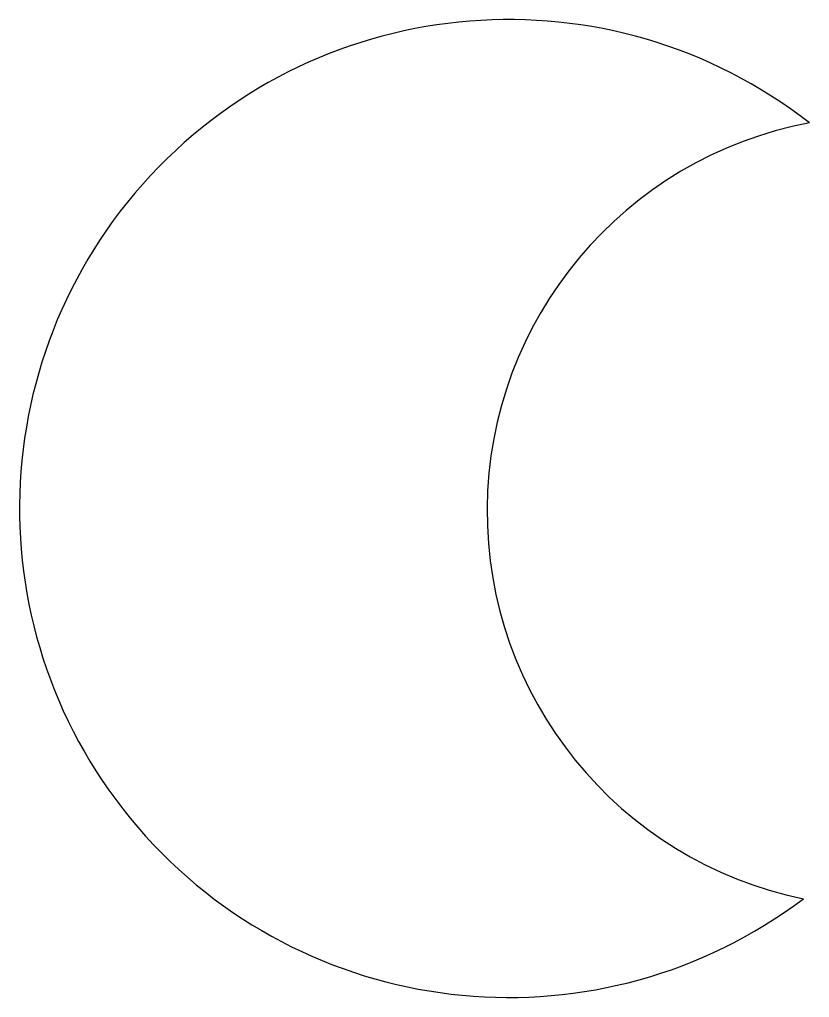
# Model space of a CAD drawing. Header units: millimetres. Extents: x 1.76 to 5.81, y 1.42 to 6.44.
import ezdxf

# ---------------------------------------------------------------- set-up
doc = ezdxf.new("R2010")
doc.units = ezdxf.units.MM
doc.header["$MEASUREMENT"] = 0

msp = doc.modelspace()

# ---------------------------------------------------------------- linework, layer by layer
for centre, radius, start, end in [((4.2676, 3.9322), 2.5078, 52.0522, 307.0589), ((6.1845, 3.9174), 2.0274, 100.6513, 258.4598)]:
    msp.add_arc(centre, radius, start, end)

doc.saveas('drawing.dxf')
